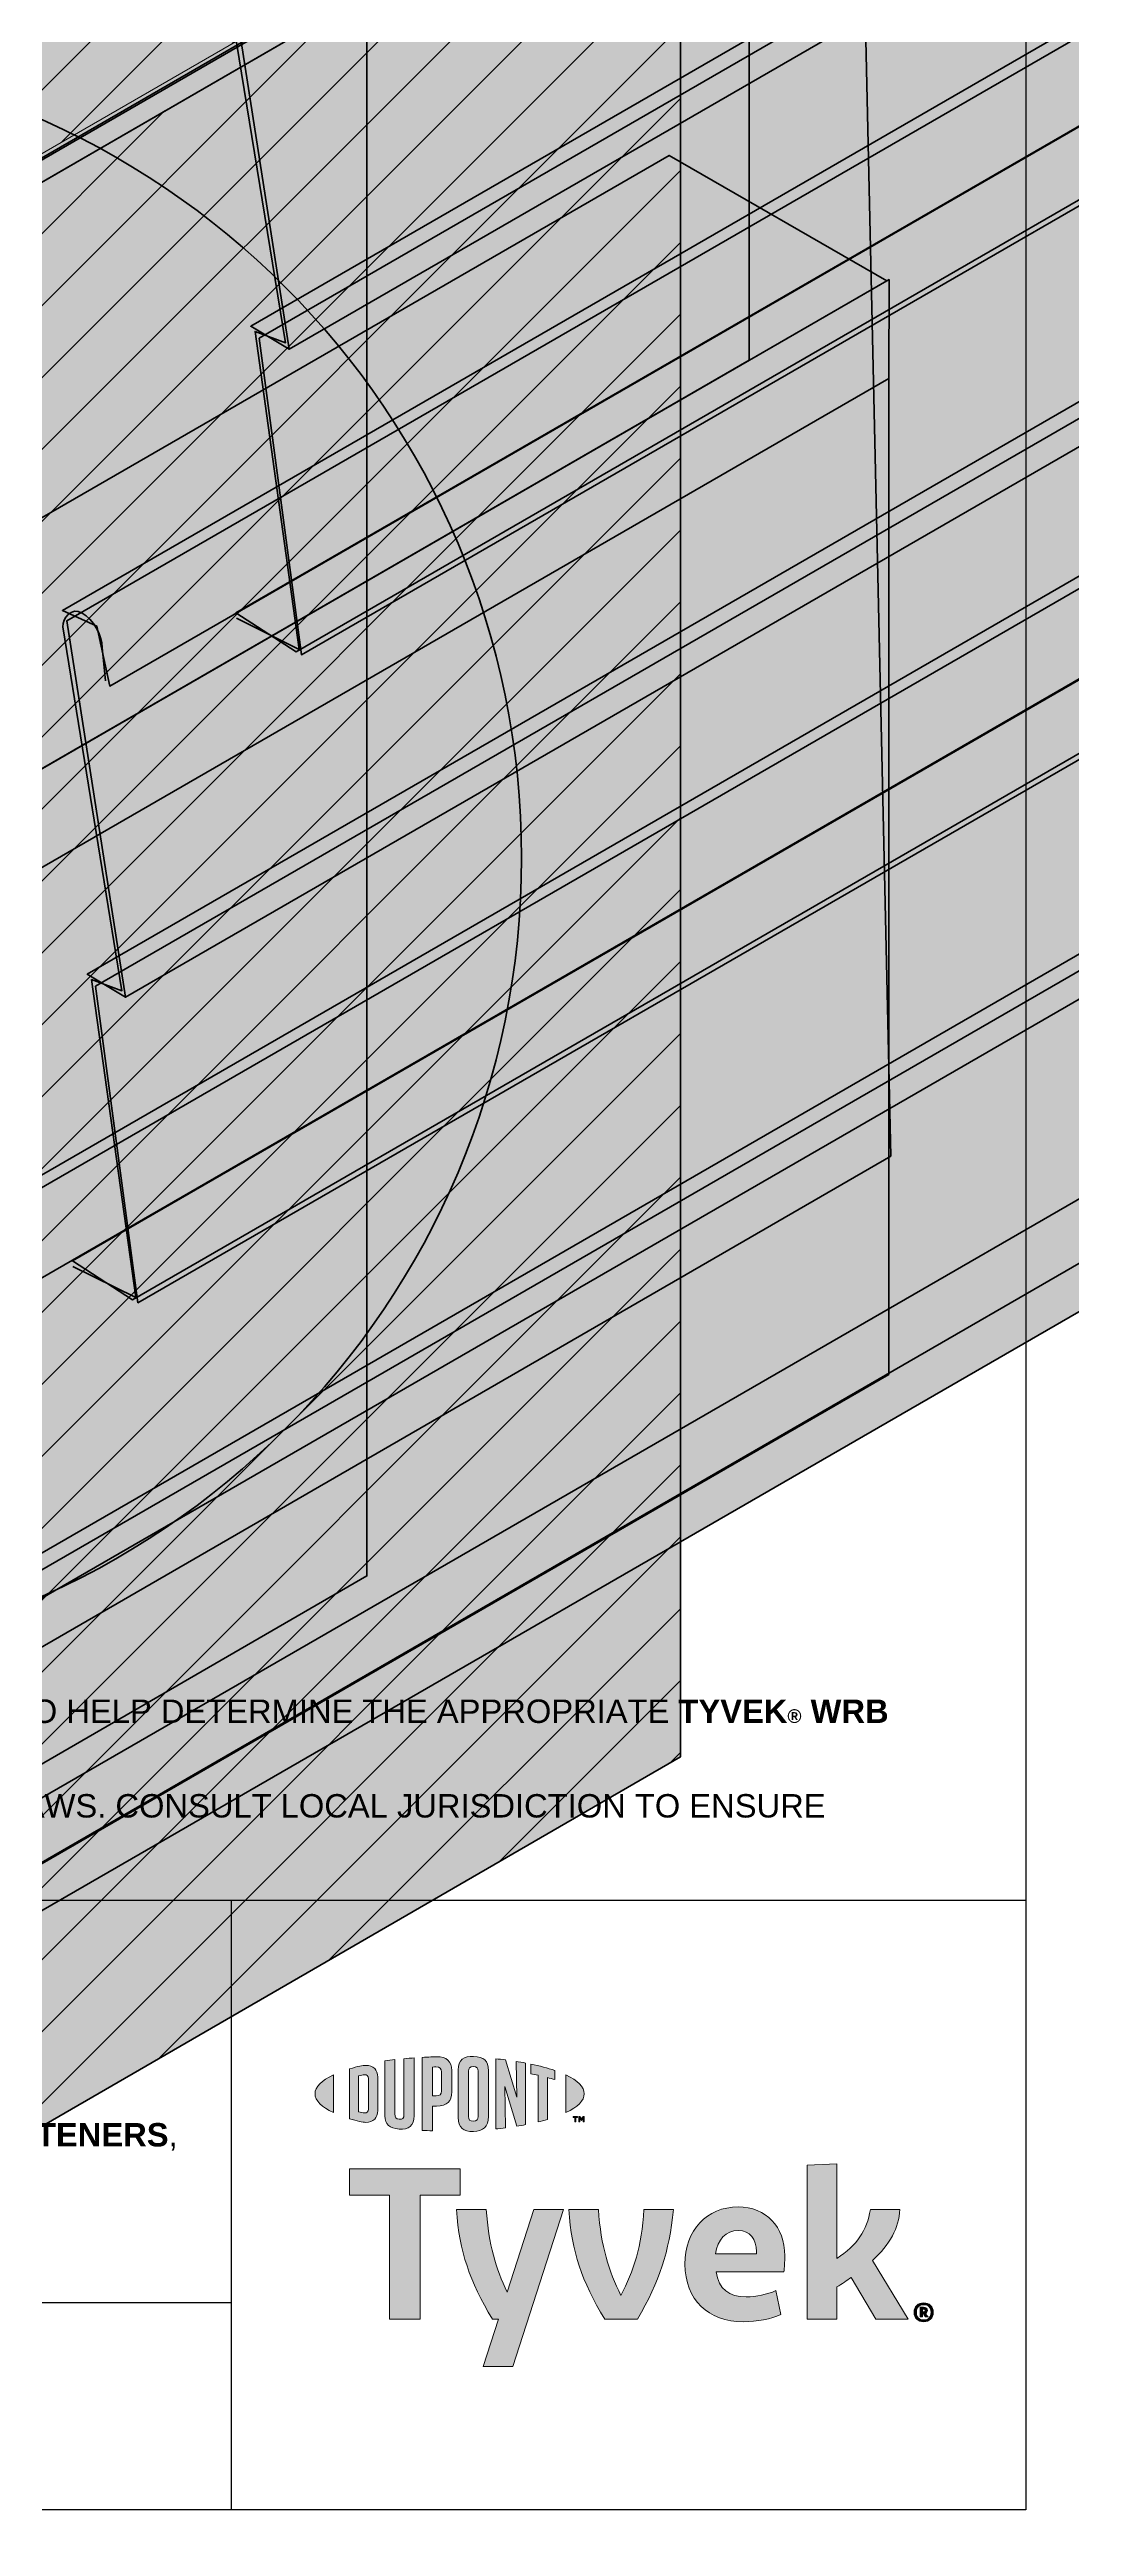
# Model space of a CAD drawing. Extents: x 26 to 922, y -766 to 15.
# Drawn here: x 393.4 to 594.4, y -766.1 to -279 of the extents above; entities that cross this region are included whole.
import ezdxf

# ---------------------------------------------------------------- set-up
doc = ezdxf.new("R2010")
doc.units = 0
doc.header["$MEASUREMENT"] = 0
for name, color, linetype, lineweight in [('background', 7, 'Continuous', 0), ('circle', 7, 'Continuous', 0), ('drywall', 7, 'Continuous', 0), ('OSB', 7, 'Continuous', 0), ('studs and insulation', 7, 'Continuous', 0), ('text', 7, 'Continuous', 0), ('vapor retrarder', 7, 'Continuous', 0), ('vinyl siding', 7, 'Continuous', 0), ('WRB', 7, 'Continuous', 0)]:
    doc.layers.add(name, color=color, linetype=linetype, lineweight=lineweight)
pattern_1 = [(45, (0, 0), (-7.07107, 7.07107), [])]

# ---------------------------------------------------------------- blocks, each defined once
blk = doc.blocks.new('Block_1')
at = {"layer": 'background', "true_color": 0xe11b22, "transparency": 33554687}
h = blk.add_hatch(color=242, dxfattribs=at)
h.dxf.hatch_style = 2
edge = h.paths.add_edge_path()
edge.add_spline(control_points=[(456.13, -684.01), (456.13, -684.58), (455.78, -684.77), (455.38, -684.77), (455.06, -684.77), (454.57, -684.65), (454.17, -684.54), (454.17, -684.54), (454.17, -677.47), (454.17, -677.47), (454.57, -677.36), (455.06, -677.25), (455.38, -677.25), (455.78, -677.25), (456.13, -677.44), (456.13, -678.01), (456.13, -678.01), (456.13, -684.01), (456.13, -684.01)], knot_values=[0, 0, 0, 0, 1, 1, 1, 2, 2, 2, 3, 3, 3, 4, 4, 4, 5, 5, 5, 6, 6, 6, 6], degree=3, periodic=0)
edge = h.paths.add_edge_path()
edge.add_spline(control_points=[(455.64, -675.4), (455, -675.4), (454.08, -675.59), (452.41, -676.11), (452.41, -676.11), (452.41, -685.91), (452.41, -685.91), (453.88, -686.36), (455, -686.62), (455.64, -686.62), (457.12, -686.62), (457.95, -685.71), (457.95, -684.26), (457.95, -684.26), (457.95, -677.75), (457.95, -677.75), (457.95, -676.3), (457.12, -675.4), (455.64, -675.4)], knot_values=[0, 0, 0, 0, 1, 1, 1, 2, 2, 2, 3, 3, 3, 4, 4, 4, 5, 5, 5, 6, 6, 6, 6], degree=3, periodic=0)
h = blk.add_hatch(color=242, dxfattribs=at)
h.dxf.hatch_style = 2
edge = h.paths.add_edge_path()
edge.add_spline(control_points=[(463.1, -685.16), (463.1, -685.73), (462.91, -686.09), (462.2, -686), (461.5, -685.92), (461.32, -685.62), (461.32, -684.95), (461.32, -684.95), (461.32, -674.28), (461.32, -674.28), (460.85, -674.33), (459.82, -674.47), (459.38, -674.53), (459.38, -674.53), (459.38, -685.33), (459.38, -685.33), (459.38, -687.05), (460.22, -687.72), (462.2, -687.95), (464.01, -688.16), (465.12, -687.24), (465.12, -685.33), (465.12, -685.33), (465.12, -673.93), (465.12, -673.93), (464.74, -673.95), (463.5, -674.05), (463.1, -674.09), (463.1, -674.09), (463.1, -685.16), (463.1, -685.16)], knot_values=[0, 0, 0, 0, 1, 1, 1, 2, 2, 2, 3, 3, 3, 4, 4, 4, 5, 5, 5, 6, 6, 6, 7, 7, 7, 8, 8, 8, 9, 9, 9, 10, 10, 10, 10], degree=3, periodic=0)
h = blk.add_hatch(color=242, dxfattribs=at)
h.dxf.hatch_style = 2
edge = h.paths.add_edge_path()
edge.add_spline(control_points=[(470.46, -680.47), (470.46, -681.09), (470.24, -681.4), (469.42, -681.41), (469.42, -681.41), (468.72, -681.41), (468.72, -681.41), (468.72, -681.41), (468.72, -675.74), (468.72, -675.74), (469.03, -675.72), (469.2, -675.72), (469.39, -675.72), (470.27, -675.72), (470.46, -676.05), (470.46, -676.69), (470.46, -676.69), (470.46, -680.47), (470.46, -680.47)], knot_values=[0, 0, 0, 0, 1, 1, 1, 2, 2, 2, 3, 3, 3, 4, 4, 4, 5, 5, 5, 6, 6, 6, 6], degree=3, periodic=0)
edge = h.paths.add_edge_path()
edge.add_spline(control_points=[(469.51, -673.71), (469.15, -673.71), (467.87, -673.76), (466.7, -673.83), (466.7, -673.83), (466.7, -688.19), (466.7, -688.19), (467.1, -688.21), (468.15, -688.27), (468.72, -688.28), (468.72, -688.28), (468.72, -683.4), (468.72, -683.4), (468.72, -683.4), (469.51, -683.4), (469.51, -683.4), (471.62, -683.4), (472.5, -682.45), (472.5, -680.62), (472.5, -680.62), (472.5, -676.39), (472.5, -676.39), (472.5, -674.6), (471.51, -673.71), (469.51, -673.71)], knot_values=[0, 0, 0, 0, 1, 1, 1, 2, 2, 2, 3, 3, 3, 4, 4, 4, 5, 5, 5, 6, 6, 6, 7, 7, 7, 8, 8, 8, 8], degree=3, periodic=0)
h = blk.add_hatch(color=242, dxfattribs=at)
h.dxf.hatch_style = 2
edge = h.paths.add_edge_path()
edge.add_spline(control_points=[(477.67, -685.49), (477.67, -686.06), (477.48, -686.35), (476.77, -686.37), (476.03, -686.39), (475.83, -686.08), (475.83, -685.49), (475.83, -685.49), (475.83, -676.53), (475.83, -676.53), (475.83, -675.95), (476.03, -675.62), (476.77, -675.64), (477.48, -675.66), (477.67, -675.97), (477.67, -676.53), (477.67, -676.53), (477.67, -685.49), (477.67, -685.49)], knot_values=[0, 0, 0, 0, 1, 1, 1, 2, 2, 2, 3, 3, 3, 4, 4, 4, 5, 5, 5, 6, 6, 6, 6], degree=3, periodic=0)
edge = h.paths.add_edge_path()
edge.add_spline(control_points=[(476.77, -673.63), (474.89, -673.54), (473.78, -674.37), (473.78, -676.26), (473.78, -676.26), (473.78, -685.66), (473.78, -685.66), (473.78, -687.65), (474.79, -688.48), (476.77, -688.39), (478.7, -688.31), (479.71, -687.57), (479.71, -685.45), (479.71, -685.45), (479.71, -676.48), (479.71, -676.48), (479.71, -674.45), (478.8, -673.73), (476.77, -673.63)], knot_values=[0, 0, 0, 0, 1, 1, 1, 2, 2, 2, 3, 3, 3, 4, 4, 4, 5, 5, 5, 6, 6, 6, 6], degree=3, periodic=0)
h = blk.add_hatch(color=242, dxfattribs=at)
h.dxf.hatch_style = 2
edge = h.paths.add_edge_path()
edge.add_spline(control_points=[(485.31, -681.63), (485.31, -681.63), (483.07, -674.33), (483.07, -674.33), (482.46, -674.25), (481.73, -674.17), (481.16, -674.12), (481.16, -674.12), (481.16, -687.9), (481.16, -687.9), (481.56, -687.86), (482.57, -687.75), (483.1, -687.68), (483.1, -687.68), (482.94, -679.56), (482.94, -679.56), (482.94, -679.56), (485.31, -687.36), (485.31, -687.36), (485.81, -687.28), (486.55, -687.16), (487.03, -687.06), (487.03, -687.06), (487.03, -674.95), (487.03, -674.95), (486.53, -674.85), (485.61, -674.7), (485.17, -674.63), (485.17, -674.63), (485.31, -681.63), (485.31, -681.63)], knot_values=[0, 0, 0, 0, 1, 1, 1, 2, 2, 2, 3, 3, 3, 4, 4, 4, 5, 5, 5, 6, 6, 6, 7, 7, 7, 8, 8, 8, 9, 9, 9, 10, 10, 10, 10], degree=3, periodic=0)
h = blk.add_hatch(color=242, dxfattribs=at)
h.dxf.hatch_style = 2
edge = h.paths.add_edge_path()
edge.add_spline(control_points=[(488.03, -677.07), (488.53, -677.16), (489.02, -677.26), (489.5, -677.36), (489.5, -677.36), (489.5, -686.53), (489.5, -686.53), (489.94, -686.43), (490.76, -686.21), (491.31, -686.05), (491.31, -686.05), (491.31, -677.8), (491.31, -677.8), (491.83, -677.93), (492.33, -678.07), (492.78, -678.2), (492.78, -678.2), (492.78, -676.43), (492.78, -676.43), (491.35, -675.93), (489.82, -675.53), (488.03, -675.15), (488.03, -675.15), (488.03, -677.07), (488.03, -677.07)], knot_values=[0, 0, 0, 0, 1, 1, 1, 2, 2, 2, 3, 3, 3, 4, 4, 4, 5, 5, 5, 6, 6, 6, 7, 7, 7, 8, 8, 8, 8], degree=3, periodic=0)
h = blk.add_hatch(color=242, dxfattribs=at)
h.dxf.hatch_style = 2
edge = h.paths.add_edge_path()
edge.add_spline(control_points=[(445.62, -680.99), (445.62, -682.34), (446.93, -683.61), (449.23, -684.7), (449.23, -684.7), (449.23, -677.3), (449.23, -677.3), (446.93, -678.38), (445.62, -679.64), (445.62, -680.99)], knot_values=[0, 0, 0, 0, 1, 1, 1, 2, 2, 2, 3, 3, 3, 3], degree=3, periodic=0)
h = blk.add_hatch(color=242, dxfattribs=at)
h.dxf.hatch_style = 2
edge = h.paths.add_edge_path()
edge.add_spline(control_points=[(498.56, -680.99), (498.56, -682.35), (497.25, -683.61), (494.95, -684.7), (494.95, -684.7), (494.95, -677.3), (494.95, -677.3), (497.25, -678.38), (498.56, -679.64), (498.56, -680.99)], knot_values=[0, 0, 0, 0, 1, 1, 1, 2, 2, 2, 3, 3, 3, 3], degree=3, periodic=0)
h = blk.add_hatch(color=242, dxfattribs=at)
h.dxf.hatch_style = 2
edge = h.paths.add_edge_path()
edge.add_spline(control_points=[(497.49, -685.44), (497.49, -685.44), (497.71, -685.44), (497.71, -685.44), (497.71, -685.44), (498.03, -685.95), (498.03, -685.95), (498.03, -685.95), (498.35, -685.44), (498.35, -685.44), (498.35, -685.44), (498.56, -685.44), (498.56, -685.44), (498.56, -685.44), (498.56, -686.51), (498.56, -686.51), (498.56, -686.51), (498.37, -686.51), (498.37, -686.51), (498.37, -686.51), (498.37, -685.75), (498.37, -685.75), (498.37, -685.75), (498.04, -686.26), (498.04, -686.26), (498.04, -686.26), (498.02, -686.26), (498.02, -686.26), (498.02, -686.26), (497.69, -685.75), (497.69, -685.75), (497.69, -685.75), (497.69, -686.51), (497.69, -686.51), (497.69, -686.51), (497.49, -686.51), (497.49, -686.51), (497.49, -686.51), (497.49, -685.44), (497.49, -685.44)], knot_values=[0, 0, 0, 0, 1, 1, 1, 2, 2, 2, 3, 3, 3, 4, 4, 4, 5, 5, 5, 6, 6, 6, 7, 7, 7, 8, 8, 8, 9, 9, 9, 10, 10, 10, 11, 11, 11, 12, 12, 12, 13, 13, 13, 13], degree=3, periodic=0)
edge = h.paths.add_edge_path()
edge.add_spline(control_points=[(496.73, -685.63), (496.73, -685.63), (496.4, -685.63), (496.4, -685.63), (496.4, -685.63), (496.4, -685.44), (496.4, -685.44), (496.4, -685.44), (497.26, -685.44), (497.26, -685.44), (497.26, -685.44), (497.26, -685.63), (497.26, -685.63), (497.26, -685.63), (496.93, -685.63), (496.93, -685.63), (496.93, -685.63), (496.93, -686.51), (496.93, -686.51), (496.93, -686.51), (496.73, -686.51), (496.73, -686.51), (496.73, -686.51), (496.73, -685.63), (496.73, -685.63)], knot_values=[0, 0, 0, 0, 1, 1, 1, 2, 2, 2, 3, 3, 3, 4, 4, 4, 5, 5, 5, 6, 6, 6, 7, 7, 7, 8, 8, 8, 8], degree=3, periodic=0)
at = {"layer": 'background'}
for points, knots in [([(455.64, -675.4), (455, -675.4), (454.08, -675.59), (452.41, -676.11), (452.41, -676.11), (452.41, -685.91), (452.41, -685.91), (453.88, -686.36), (455, -686.62), (455.64, -686.62), (457.12, -686.62), (457.95, -685.71), (457.95, -684.26), (457.95, -684.26), (457.95, -677.75), (457.95, -677.75), (457.95, -676.3), (457.12, -675.4), (455.64, -675.4)], [0, 0, 0, 0, 1, 1, 1, 2, 2, 2, 3, 3, 3, 4, 4, 4, 5, 5, 5, 6, 6, 6, 6]), ([(463.1, -685.16), (463.1, -685.73), (462.91, -686.09), (462.2, -686), (461.5, -685.92), (461.32, -685.62), (461.32, -684.95), (461.32, -684.95), (461.32, -674.28), (461.32, -674.28), (460.85, -674.33), (459.82, -674.47), (459.38, -674.53), (459.38, -674.53), (459.38, -685.33), (459.38, -685.33), (459.38, -687.05), (460.22, -687.72), (462.2, -687.95), (464.01, -688.16), (465.12, -687.24), (465.12, -685.33), (465.12, -685.33), (465.12, -673.93), (465.12, -673.93), (464.74, -673.95), (463.5, -674.05), (463.1, -674.09), (463.1, -674.09), (463.1, -685.16), (463.1, -685.16)], [0, 0, 0, 0, 1, 1, 1, 2, 2, 2, 3, 3, 3, 4, 4, 4, 5, 5, 5, 6, 6, 6, 7, 7, 7, 8, 8, 8, 9, 9, 9, 10, 10, 10, 10]), ([(469.51, -673.71), (469.15, -673.71), (467.87, -673.76), (466.7, -673.83), (466.7, -673.83), (466.7, -688.19), (466.7, -688.19), (467.1, -688.21), (468.15, -688.27), (468.72, -688.28), (468.72, -688.28), (468.72, -683.4), (468.72, -683.4), (468.72, -683.4), (469.51, -683.4), (469.51, -683.4), (471.62, -683.4), (472.5, -682.45), (472.5, -680.62), (472.5, -680.62), (472.5, -676.39), (472.5, -676.39), (472.5, -674.6), (471.51, -673.71), (469.51, -673.71)], [0, 0, 0, 0, 1, 1, 1, 2, 2, 2, 3, 3, 3, 4, 4, 4, 5, 5, 5, 6, 6, 6, 7, 7, 7, 8, 8, 8, 8]), ([(470.46, -680.47), (470.46, -681.09), (470.24, -681.4), (469.42, -681.41), (469.42, -681.41), (468.72, -681.41), (468.72, -681.41), (468.72, -681.41), (468.72, -675.74), (468.72, -675.74), (469.03, -675.72), (469.2, -675.72), (469.39, -675.72), (470.27, -675.72), (470.46, -676.05), (470.46, -676.69), (470.46, -676.69), (470.46, -680.47), (470.46, -680.47)], [0, 0, 0, 0, 1, 1, 1, 2, 2, 2, 3, 3, 3, 4, 4, 4, 5, 5, 5, 6, 6, 6, 6]), ([(476.77, -673.63), (474.89, -673.54), (473.78, -674.37), (473.78, -676.26), (473.78, -676.26), (473.78, -685.66), (473.78, -685.66), (473.78, -687.65), (474.79, -688.48), (476.77, -688.39), (478.7, -688.31), (479.71, -687.57), (479.71, -685.45), (479.71, -685.45), (479.71, -676.48), (479.71, -676.48), (479.71, -674.45), (478.8, -673.73), (476.77, -673.63)], [0, 0, 0, 0, 1, 1, 1, 2, 2, 2, 3, 3, 3, 4, 4, 4, 5, 5, 5, 6, 6, 6, 6]), ([(477.67, -685.49), (477.67, -686.06), (477.48, -686.35), (476.77, -686.37), (476.03, -686.39), (475.83, -686.08), (475.83, -685.49), (475.83, -685.49), (475.83, -676.53), (475.83, -676.53), (475.83, -675.95), (476.03, -675.62), (476.77, -675.64), (477.48, -675.66), (477.67, -675.97), (477.67, -676.53), (477.67, -676.53), (477.67, -685.49), (477.67, -685.49)], [0, 0, 0, 0, 1, 1, 1, 2, 2, 2, 3, 3, 3, 4, 4, 4, 5, 5, 5, 6, 6, 6, 6]), ([(485.31, -681.63), (485.31, -681.63), (483.07, -674.33), (483.07, -674.33), (482.46, -674.25), (481.73, -674.17), (481.16, -674.12), (481.16, -674.12), (481.16, -687.9), (481.16, -687.9), (481.56, -687.86), (482.57, -687.75), (483.1, -687.68), (483.1, -687.68), (482.94, -679.56), (482.94, -679.56), (482.94, -679.56), (485.31, -687.36), (485.31, -687.36), (485.81, -687.28), (486.55, -687.16), (487.03, -687.06), (487.03, -687.06), (487.03, -674.95), (487.03, -674.95), (486.53, -674.85), (485.61, -674.7), (485.17, -674.63), (485.17, -674.63), (485.31, -681.63), (485.31, -681.63)], [0, 0, 0, 0, 1, 1, 1, 2, 2, 2, 3, 3, 3, 4, 4, 4, 5, 5, 5, 6, 6, 6, 7, 7, 7, 8, 8, 8, 9, 9, 9, 10, 10, 10, 10]), ([(488.03, -677.07), (488.53, -677.16), (489.02, -677.26), (489.5, -677.36), (489.5, -677.36), (489.5, -686.53), (489.5, -686.53), (489.94, -686.43), (490.76, -686.21), (491.31, -686.05), (491.31, -686.05), (491.31, -677.8), (491.31, -677.8), (491.83, -677.93), (492.33, -678.07), (492.78, -678.2), (492.78, -678.2), (492.78, -676.43), (492.78, -676.43), (491.35, -675.93), (489.82, -675.53), (488.03, -675.15), (488.03, -675.15), (488.03, -677.07), (488.03, -677.07)], [0, 0, 0, 0, 1, 1, 1, 2, 2, 2, 3, 3, 3, 4, 4, 4, 5, 5, 5, 6, 6, 6, 7, 7, 7, 8, 8, 8, 8]), ([(445.62, -680.99), (445.62, -682.34), (446.93, -683.61), (449.23, -684.7), (449.23, -684.7), (449.23, -677.3), (449.23, -677.3), (446.93, -678.38), (445.62, -679.64), (445.62, -680.99)], [0, 0, 0, 0, 1, 1, 1, 2, 2, 2, 3, 3, 3, 3]), ([(456.13, -684.01), (456.13, -684.58), (455.78, -684.77), (455.38, -684.77), (455.06, -684.77), (454.57, -684.65), (454.17, -684.54), (454.17, -684.54), (454.17, -677.47), (454.17, -677.47), (454.57, -677.36), (455.06, -677.25), (455.38, -677.25), (455.78, -677.25), (456.13, -677.44), (456.13, -678.01), (456.13, -678.01), (456.13, -684.01), (456.13, -684.01)], [0, 0, 0, 0, 1, 1, 1, 2, 2, 2, 3, 3, 3, 4, 4, 4, 5, 5, 5, 6, 6, 6, 6]), ([(498.56, -680.99), (498.56, -682.35), (497.25, -683.61), (494.95, -684.7), (494.95, -684.7), (494.95, -677.3), (494.95, -677.3), (497.25, -678.38), (498.56, -679.64), (498.56, -680.99)], [0, 0, 0, 0, 1, 1, 1, 2, 2, 2, 3, 3, 3, 3]), ([(496.73, -685.63), (496.73, -685.63), (496.4, -685.63), (496.4, -685.63), (496.4, -685.63), (496.4, -685.44), (496.4, -685.44), (496.4, -685.44), (497.26, -685.44), (497.26, -685.44), (497.26, -685.44), (497.26, -685.63), (497.26, -685.63), (497.26, -685.63), (496.93, -685.63), (496.93, -685.63), (496.93, -685.63), (496.93, -686.51), (496.93, -686.51), (496.93, -686.51), (496.73, -686.51), (496.73, -686.51), (496.73, -686.51), (496.73, -685.63), (496.73, -685.63)], [0, 0, 0, 0, 1, 1, 1, 2, 2, 2, 3, 3, 3, 4, 4, 4, 5, 5, 5, 6, 6, 6, 7, 7, 7, 8, 8, 8, 8]), ([(497.49, -685.44), (497.49, -685.44), (497.71, -685.44), (497.71, -685.44), (497.71, -685.44), (498.03, -685.95), (498.03, -685.95), (498.03, -685.95), (498.35, -685.44), (498.35, -685.44), (498.35, -685.44), (498.56, -685.44), (498.56, -685.44), (498.56, -685.44), (498.56, -686.51), (498.56, -686.51), (498.56, -686.51), (498.37, -686.51), (498.37, -686.51), (498.37, -686.51), (498.37, -685.75), (498.37, -685.75), (498.37, -685.75), (498.04, -686.26), (498.04, -686.26), (498.04, -686.26), (498.02, -686.26), (498.02, -686.26), (498.02, -686.26), (497.69, -685.75), (497.69, -685.75), (497.69, -685.75), (497.69, -686.51), (497.69, -686.51), (497.69, -686.51), (497.49, -686.51), (497.49, -686.51), (497.49, -686.51), (497.49, -685.44), (497.49, -685.44)], [0, 0, 0, 0, 1, 1, 1, 2, 2, 2, 3, 3, 3, 4, 4, 4, 5, 5, 5, 6, 6, 6, 7, 7, 7, 8, 8, 8, 9, 9, 9, 10, 10, 10, 11, 11, 11, 12, 12, 12, 13, 13, 13, 13])]:
    blk.add_open_spline(points, degree=3, knots=knots, dxfattribs=at)
blk = doc.blocks.new('Block_5')
at = {"layer": 'background', "true_color": 0x17477e, "transparency": 33554687}
h = blk.add_hatch(color=156, dxfattribs=at)
h.dxf.hatch_style = 2
h.paths.add_polyline_path([(474.14, -695.78), (452.41, -695.78), (452.41, -700.93), (460.25, -700.93), (460.25, -725.32), (466.29, -725.32), (466.29, -700.93), (474.14, -700.93)])
h = blk.add_hatch(color=156, dxfattribs=at)
h.dxf.hatch_style = 2
edge = h.paths.add_edge_path()
edge.add_spline(control_points=[(555.25, -713.8), (555.25, -713.8), (562.26, -725.32), (562.26, -725.32), (562.26, -725.32), (555.93, -725.32), (555.93, -725.32), (555.93, -725.32), (551.08, -717.09), (551.08, -717.09), (550.19, -717.73), (549.26, -718.36), (548.25, -718.99), (548.25, -718.99), (548.25, -725.32), (548.25, -725.32), (548.25, -725.32), (542.42, -725.32), (542.42, -725.32), (542.42, -725.32), (542.42, -695.06), (542.42, -695.06), (542.42, -695.06), (548.25, -694.77), (548.25, -694.77), (548.25, -694.77), (548.25, -713.38), (548.25, -713.38), (552.21, -710.81), (554.16, -707.85), (554.83, -703.76), (554.83, -703.76), (560.61, -703.76), (560.61, -703.76), (560.49, -707.39), (558.63, -710.64), (555.25, -713.8)], knot_values=[0, 0, 0, 0, 1, 1, 1, 2, 2, 2, 3, 3, 3, 4, 4, 4, 5, 5, 5, 6, 6, 6, 7, 7, 7, 8, 8, 8, 9, 9, 9, 10, 10, 10, 11, 11, 11, 12, 12, 12, 12], degree=3, periodic=0)
h = blk.add_hatch(color=156, dxfattribs=at)
h.dxf.hatch_style = 2
edge = h.paths.add_edge_path()
edge.add_spline(control_points=[(510.27, -703.76), (509.89, -710.97), (508.28, -715.87), (505.79, -720.64), (503.39, -715.87), (501.83, -710.97), (501.36, -703.76), (501.36, -703.76), (495.5, -703.76), (495.5, -703.76), (496.13, -712.24), (498.03, -717.68), (502.59, -725.32), (502.59, -725.32), (509.04, -725.32), (509.04, -725.32), (513.43, -717.68), (515.25, -712.24), (516.09, -703.76), (516.09, -703.76), (510.27, -703.76), (510.27, -703.76)], knot_values=[0, 0, 0, 0, 1, 1, 1, 2, 2, 2, 3, 3, 3, 4, 4, 4, 5, 5, 5, 6, 6, 6, 7, 7, 7, 7], degree=3, periodic=0)
h = blk.add_hatch(color=156, dxfattribs=at)
h.dxf.hatch_style = 2
edge = h.paths.add_edge_path()
edge.add_spline(control_points=[(524.4, -712.49), (524.4, -712.49), (532.42, -712.49), (532.42, -712.49), (532.42, -712.49), (532.42, -711.99), (532.42, -711.99), (532.42, -709.62), (531.16, -707.89), (528.83, -707.89), (526.39, -707.89), (524.78, -709.62), (524.4, -712.49)], knot_values=[0, 0, 0, 0, 1, 1, 1, 2, 2, 2, 3, 3, 3, 4, 4, 4, 4], degree=3, periodic=0)
edge = h.paths.add_edge_path()
edge.add_spline(control_points=[(537.19, -724.39), (535.33, -725.24), (532.59, -725.83), (529.81, -725.83), (523.01, -725.83), (518.37, -721.52), (518.37, -714.52), (518.37, -707.81), (522.63, -703.25), (528.83, -703.25), (534.36, -703.25), (537.99, -707.18), (537.99, -712.83), (537.99, -714.1), (537.91, -715.19), (537.82, -716.04), (537.82, -716.04), (524.49, -716.04), (524.49, -716.04), (525.04, -719.41), (527.02, -720.93), (530.4, -720.93), (532.46, -720.93), (534.45, -720.47), (536.26, -719.71), (536.26, -719.71), (537.19, -724.39), (537.19, -724.39)], knot_values=[0, 0, 0, 0, 1, 1, 1, 2, 2, 2, 3, 3, 3, 4, 4, 4, 5, 5, 5, 6, 6, 6, 7, 7, 7, 8, 8, 8, 9, 9, 9, 9], degree=3, periodic=0)
at = {"layer": 'background'}
blk.add_lwpolyline([(474.14, -695.78), (452.41, -695.78), (452.41, -700.93), (460.25, -700.93), (460.25, -725.32), (466.29, -725.32), (466.29, -700.93), (474.14, -700.93)], close=True, dxfattribs=at)
for points, knots in [([(555.25, -713.8), (555.25, -713.8), (562.26, -725.32), (562.26, -725.32), (562.26, -725.32), (555.93, -725.32), (555.93, -725.32), (555.93, -725.32), (551.08, -717.09), (551.08, -717.09), (550.19, -717.73), (549.26, -718.36), (548.25, -718.99), (548.25, -718.99), (548.25, -725.32), (548.25, -725.32), (548.25, -725.32), (542.42, -725.32), (542.42, -725.32), (542.42, -725.32), (542.42, -695.06), (542.42, -695.06), (542.42, -695.06), (548.25, -694.77), (548.25, -694.77), (548.25, -694.77), (548.25, -713.38), (548.25, -713.38), (552.21, -710.81), (554.16, -707.85), (554.83, -703.76), (554.83, -703.76), (560.61, -703.76), (560.61, -703.76), (560.49, -707.39), (558.63, -710.64), (555.25, -713.8)], [0, 0, 0, 0, 1, 1, 1, 2, 2, 2, 3, 3, 3, 4, 4, 4, 5, 5, 5, 6, 6, 6, 7, 7, 7, 8, 8, 8, 9, 9, 9, 10, 10, 10, 11, 11, 11, 12, 12, 12, 12]), ([(510.27, -703.76), (509.89, -710.97), (508.28, -715.87), (505.79, -720.64), (503.39, -715.87), (501.83, -710.97), (501.36, -703.76), (501.36, -703.76), (495.5, -703.76), (495.5, -703.76), (496.13, -712.24), (498.03, -717.68), (502.59, -725.32), (502.59, -725.32), (509.04, -725.32), (509.04, -725.32), (513.43, -717.68), (515.25, -712.24), (516.09, -703.76), (516.09, -703.76), (510.27, -703.76), (510.27, -703.76)], [0, 0, 0, 0, 1, 1, 1, 2, 2, 2, 3, 3, 3, 4, 4, 4, 5, 5, 5, 6, 6, 6, 7, 7, 7, 7]), ([(537.19, -724.39), (535.33, -725.24), (532.59, -725.83), (529.81, -725.83), (523.01, -725.83), (518.37, -721.52), (518.37, -714.52), (518.37, -707.81), (522.63, -703.25), (528.83, -703.25), (534.36, -703.25), (537.99, -707.18), (537.99, -712.83), (537.99, -714.1), (537.91, -715.19), (537.82, -716.04), (537.82, -716.04), (524.49, -716.04), (524.49, -716.04), (525.04, -719.41), (527.02, -720.93), (530.4, -720.93), (532.46, -720.93), (534.45, -720.47), (536.26, -719.71), (536.26, -719.71), (537.19, -724.39), (537.19, -724.39)], [0, 0, 0, 0, 1, 1, 1, 2, 2, 2, 3, 3, 3, 4, 4, 4, 5, 5, 5, 6, 6, 6, 7, 7, 7, 8, 8, 8, 9, 9, 9, 9]), ([(524.4, -712.49), (524.4, -712.49), (532.42, -712.49), (532.42, -712.49), (532.42, -712.49), (532.42, -711.99), (532.42, -711.99), (532.42, -709.62), (531.16, -707.89), (528.83, -707.89), (526.39, -707.89), (524.78, -709.62), (524.4, -712.49)], [0, 0, 0, 0, 1, 1, 1, 2, 2, 2, 3, 3, 3, 4, 4, 4, 4])]:
    blk.add_open_spline(points, degree=3, knots=knots, dxfattribs=at)
blk = doc.blocks.new('Block_4')
at = {"layer": 'background', "true_color": 0x17477e, "transparency": 33554687}
h = blk.add_hatch(color=156, dxfattribs=at)
h.dxf.hatch_style = 2
edge = h.paths.add_edge_path()
edge.add_spline(control_points=[(488.64, -703.76), (488.64, -703.76), (483.41, -719.99), (483.41, -719.99), (481.19, -715.42), (479.74, -710.65), (479.3, -703.76), (479.3, -703.76), (473.43, -703.76), (473.43, -703.76), (474.07, -712.24), (475.97, -717.68), (480.52, -725.32), (480.52, -725.32), (481.7, -725.32), (481.7, -725.32), (481.7, -725.32), (478.71, -734.6), (478.71, -734.6), (478.71, -734.6), (484.53, -734.6), (484.53, -734.6), (484.53, -734.6), (494.46, -703.76), (494.46, -703.76), (494.46, -703.76), (488.64, -703.76), (488.64, -703.76)], knot_values=[0, 0, 0, 0, 1, 1, 1, 2, 2, 2, 3, 3, 3, 4, 4, 4, 5, 5, 5, 6, 6, 6, 7, 7, 7, 8, 8, 8, 9, 9, 9, 9], degree=3, periodic=0)
at = {"layer": 'background'}
blk.add_open_spline([(488.64, -703.76), (488.64, -703.76), (483.41, -719.99), (483.41, -719.99), (481.19, -715.42), (479.74, -710.65), (479.3, -703.76), (479.3, -703.76), (473.43, -703.76), (473.43, -703.76), (474.07, -712.24), (475.97, -717.68), (480.52, -725.32), (480.52, -725.32), (481.7, -725.32), (481.7, -725.32), (481.7, -725.32), (478.71, -734.6), (478.71, -734.6), (478.71, -734.6), (484.53, -734.6), (484.53, -734.6), (484.53, -734.6), (494.46, -703.76), (494.46, -703.76), (494.46, -703.76), (488.64, -703.76), (488.64, -703.76)], degree=3, knots=[0, 0, 0, 0, 1, 1, 1, 2, 2, 2, 3, 3, 3, 4, 4, 4, 5, 5, 5, 6, 6, 6, 7, 7, 7, 8, 8, 8, 9, 9, 9, 9], dxfattribs=at)
blk.add_blockref('Block_5', (0, 0), dxfattribs=at)
blk = doc.blocks.new('Block_6')
at = {"layer": 'background', "true_color": 0x17477e, "transparency": 33554687}
h = blk.add_hatch(color=156, dxfattribs=at)
h.dxf.hatch_style = 2
edge = h.paths.add_edge_path()
edge.add_spline(control_points=[(565.05, -723.33), (565.05, -723.33), (565.05, -723.89), (565.05, -723.89), (565.05, -723.89), (565.29, -723.89), (565.29, -723.89), (565.53, -723.89), (565.65, -723.82), (565.65, -723.61), (565.65, -723.4), (565.53, -723.33), (565.29, -723.33), (565.29, -723.33), (565.05, -723.33), (565.05, -723.33)], knot_values=[0, 0, 0, 0, 1, 1, 1, 2, 2, 2, 3, 3, 3, 4, 4, 4, 5, 5, 5, 5], degree=3, periodic=0)
edge = h.paths.add_edge_path()
edge.add_spline(control_points=[(564.64, -722.98), (564.64, -722.98), (565.29, -722.98), (565.29, -722.98), (565.8, -722.98), (566.05, -723.22), (566.05, -723.61), (566.05, -723.88), (565.93, -724.07), (565.68, -724.17), (565.81, -724.41), (565.97, -724.64), (566.18, -724.89), (566.18, -724.89), (565.69, -724.89), (565.69, -724.89), (565.51, -724.67), (565.38, -724.46), (565.27, -724.23), (565.27, -724.23), (565.05, -724.23), (565.05, -724.23), (565.05, -724.23), (565.05, -724.89), (565.05, -724.89), (565.05, -724.89), (564.64, -724.89), (564.64, -724.89), (564.64, -724.89), (564.64, -722.98), (564.64, -722.98)], knot_values=[0, 0, 0, 0, 1, 1, 1, 2, 2, 2, 3, 3, 3, 4, 4, 4, 5, 5, 5, 6, 6, 6, 7, 7, 7, 8, 8, 8, 9, 9, 9, 10, 10, 10, 10], degree=3, periodic=0)
edge = h.paths.add_edge_path()
edge.add_spline(control_points=[(565.32, -722.49), (564.4, -722.49), (563.88, -723.02), (563.88, -723.97), (563.88, -724.93), (564.4, -725.45), (565.32, -725.45), (566.23, -725.45), (566.76, -724.93), (566.76, -723.97), (566.76, -723.02), (566.23, -722.49), (565.32, -722.49)], knot_values=[0, 0, 0, 0, 1, 1, 1, 2, 2, 2, 3, 3, 3, 4, 4, 4, 4], degree=3, periodic=0)
edge = h.paths.add_edge_path()
edge.add_spline(control_points=[(565.32, -722.11), (566.45, -722.11), (567.2, -722.83), (567.2, -723.97), (567.2, -725.11), (566.44, -725.83), (565.32, -725.83), (564.17, -725.83), (563.44, -725.11), (563.44, -723.97), (563.44, -722.83), (564.18, -722.11), (565.32, -722.11)], knot_values=[0, 0, 0, 0, 1, 1, 1, 2, 2, 2, 3, 3, 3, 4, 4, 4, 4], degree=3, periodic=0)
at = {"layer": 'background'}
for points, knots in [([(565.32, -722.11), (566.45, -722.11), (567.2, -722.83), (567.2, -723.97), (567.2, -725.11), (566.44, -725.83), (565.32, -725.83), (564.17, -725.83), (563.44, -725.11), (563.44, -723.97), (563.44, -722.83), (564.18, -722.11), (565.32, -722.11)], [0, 0, 0, 0, 1, 1, 1, 2, 2, 2, 3, 3, 3, 4, 4, 4, 4]), ([(565.32, -722.49), (564.4, -722.49), (563.88, -723.02), (563.88, -723.97), (563.88, -724.93), (564.4, -725.45), (565.32, -725.45), (566.23, -725.45), (566.76, -724.93), (566.76, -723.97), (566.76, -723.02), (566.23, -722.49), (565.32, -722.49)], [0, 0, 0, 0, 1, 1, 1, 2, 2, 2, 3, 3, 3, 4, 4, 4, 4]), ([(564.64, -722.98), (564.64, -722.98), (565.29, -722.98), (565.29, -722.98), (565.8, -722.98), (566.05, -723.22), (566.05, -723.61), (566.05, -723.88), (565.93, -724.07), (565.68, -724.17), (565.81, -724.41), (565.97, -724.64), (566.18, -724.89), (566.18, -724.89), (565.69, -724.89), (565.69, -724.89), (565.51, -724.67), (565.38, -724.46), (565.27, -724.23), (565.27, -724.23), (565.05, -724.23), (565.05, -724.23), (565.05, -724.23), (565.05, -724.89), (565.05, -724.89), (565.05, -724.89), (564.64, -724.89), (564.64, -724.89), (564.64, -724.89), (564.64, -722.98), (564.64, -722.98)], [0, 0, 0, 0, 1, 1, 1, 2, 2, 2, 3, 3, 3, 4, 4, 4, 5, 5, 5, 6, 6, 6, 7, 7, 7, 8, 8, 8, 9, 9, 9, 10, 10, 10, 10]), ([(565.05, -723.33), (565.05, -723.33), (565.05, -723.89), (565.05, -723.89), (565.05, -723.89), (565.29, -723.89), (565.29, -723.89), (565.53, -723.89), (565.65, -723.82), (565.65, -723.61), (565.65, -723.4), (565.53, -723.33), (565.29, -723.33), (565.29, -723.33), (565.05, -723.33), (565.05, -723.33)], [0, 0, 0, 0, 1, 1, 1, 2, 2, 2, 3, 3, 3, 4, 4, 4, 5, 5, 5, 5])]:
    blk.add_open_spline(points, degree=3, knots=knots, dxfattribs=at)
blk = doc.blocks.new('Block_3')
at = {"layer": 'background'}
for name in ['Block_4', 'Block_6']:
    blk.add_blockref(name, (0, 0), dxfattribs=at)
blk = doc.blocks.new('Block_2')
at = {"layer": 'background'}
blk.add_blockref('Block_3', (0, 0), dxfattribs=at)
blk = doc.blocks.new('Block_0')
at = {"layer": 'background'}
for name in ['Block_1', 'Block_2']:
    blk.add_blockref(name, (0, 0), dxfattribs=at)
blk = doc.blocks.new('Block_7')
at = {"layer": 'background', "color": 250, "lineweight": 25, "true_color": 0x231f20}
for p, q in [((26.46, -642.9), (585.42, -642.9)), ((429.12, -642.9), (429.12, -762.78)), ((26.46, -722.04), (429.12, -722.04))]:
    blk.add_line(p, q, dxfattribs=at)
blk.add_lwpolyline([(585.42, -762.78), (26.46, -762.78), (26.46, -29.1), (585.42, -29.1)], close=True, dxfattribs=at)
blk = doc.blocks.new('Block_8')
at = {"layer": 'drywall', "true_color": 0xebebec, "transparency": 33554687}
h = blk.add_hatch(color=7, dxfattribs=at)
h.dxf.hatch_style = 2
h.paths.add_polyline_path([(288.62, -293.56), (455.82, -196.84), (455.82, -579.17), (194.17, -730.54), (194.17, -468.21), (288.62, -413.56)])
at = {"layer": 'drywall', "color": 250, "lineweight": 35, "true_color": 0x231f20}
blk.add_lwpolyline([(288.62, -293.56), (455.82, -196.84), (455.82, -579.17), (194.17, -730.54), (194.17, -468.21), (288.62, -413.56)], close=True, dxfattribs=at)
at = {"layer": 'drywall'}
blk.add_circle((327.36, -437.97), 158.87, dxfattribs=at)
blk = doc.blocks.new('Block_9')
at = {"layer": 'vapor retrarder', "true_color": 0xc0e2ca, "transparency": 33554687}
h = blk.add_hatch(color=254, dxfattribs=at)
h.dxf.hatch_style = 2
edge = h.paths.add_edge_path()
edge.add_spline(control_points=[(199.26, -471.4), (201.2, -525.02), (203.58, -593.4), (190.31, -709.68), (190.31, -709.68), (558.88, -496.58), (558.88, -496.58), (558.88, -496.58), (551.08, -148.2), (551.08, -148.2), (551.08, -148.2), (295.49, -296.07), (295.49, -296.07), (292.7, -321.61), (290.81, -368.65), (294.05, -416.68), (294.05, -416.68), (199.26, -471.4), (199.26, -471.4)], knot_values=[0, 0, 0, 0, 1, 1, 1, 2, 2, 2, 3, 3, 3, 4, 4, 4, 5, 5, 5, 6, 6, 6, 6], degree=3, periodic=0)
at = {"layer": 'vapor retrarder'}
blk.add_circle((327.36, -437.97), 158.87, dxfattribs=at)
at = {"layer": 'vapor retrarder', "color": 250, "lineweight": 35, "true_color": 0x231f20}
blk.add_open_spline([(199.26, -471.4), (201.2, -525.02), (203.58, -593.4), (190.31, -709.68), (190.31, -709.68), (558.88, -496.58), (558.88, -496.58), (558.88, -496.58), (551.08, -148.2), (551.08, -148.2), (551.08, -148.2), (295.49, -296.07), (295.49, -296.07), (292.7, -321.61), (290.81, -368.65), (294.05, -416.68), (294.05, -416.68), (199.26, -471.4), (199.26, -471.4)], degree=3, knots=[0, 0, 0, 0, 1, 1, 1, 2, 2, 2, 3, 3, 3, 4, 4, 4, 5, 5, 5, 6, 6, 6, 6], dxfattribs=at)
blk = doc.blocks.new('Block_11')
at = {"layer": 'studs and insulation', "true_color": 0xffeb95, "transparency": 33554687}
h = blk.add_hatch(color=41, dxfattribs=at)
h.dxf.hatch_style = 2
h.paths.add_polyline_path([(558.47, -539.57), (558.47, -343.66), (251.64, -520.81), (251.64, -716.72)])
at = {"layer": 'studs and insulation', "color": 250, "lineweight": 60, "true_color": 0x231f20}
blk.add_lwpolyline([(558.47, -539.57), (558.47, -343.66), (251.64, -520.81), (251.64, -716.72)], close=True, dxfattribs=at)
blk = doc.blocks.new('Block_12')
at = {"layer": 'studs and insulation', "true_color": 0xc2b59b, "transparency": 33554687}
h = blk.add_hatch(color=253, dxfattribs=at)
h.dxf.hatch_style = 2
h.paths.add_polyline_path([(251.69, -501.37), (558.06, -324.48), (515.25, -299.82), (208.88, -476.7)])
h = blk.add_hatch(color=253, dxfattribs=at)
h.dxf.hatch_style = 2
h.paths.add_polyline_path([(558.47, -343.66), (558.52, -324.22), (251.69, -501.37), (251.64, -520.81)])
at = {"layer": 'studs and insulation', "color": 250, "lineweight": 35, "true_color": 0x231f20}
for points in [[(251.69, -501.37), (558.06, -324.48), (515.25, -299.82), (208.88, -476.7)], [(558.47, -343.66), (558.52, -324.22), (251.69, -501.37), (251.64, -520.81)]]:
    blk.add_lwpolyline(points, close=True, dxfattribs=at)
blk = doc.blocks.new('Block_13')
at = {"layer": 'studs and insulation', "true_color": 0x000000, "transparency": 33554687}
h = blk.add_hatch(dxfattribs=at)
h.set_pattern_fill('_U', color=18, scale=10, angle=45, style=2, pattern_type=0)
h.set_pattern_definition(pattern_1)
h.paths.add_polyline_path([(531.7, -218.68), (360.87, -317.31), (318.61, -292.91), (489.44, -194.28)])
at = {"layer": 'studs and insulation', "true_color": 0xffeb95, "transparency": 33554687}
h = blk.add_hatch(color=41, dxfattribs=at)
h.dxf.hatch_style = 2
h.paths.add_polyline_path([(530.98, -340.08), (361.32, -438.03), (361.32, -318.29), (530.98, -220.34)])
at = {"layer": 'studs and insulation'}
blk.add_lwpolyline([(531.7, -218.68), (360.87, -317.31), (318.61, -292.91), (489.44, -194.28)], close=True, dxfattribs=at)
at = {"layer": 'studs and insulation', "color": 250, "lineweight": 60, "true_color": 0x231f20}
blk.add_lwpolyline([(530.98, -340.08), (361.32, -438.03), (361.32, -318.29), (530.98, -220.34)], close=True, dxfattribs=at)
blk = doc.blocks.new('Block_10')
at = {"layer": 'studs and insulation'}
blk.add_circle((327.36, -437.97), 158.87, dxfattribs=at)
for name in ['Block_13', 'Block_12', 'Block_11']:
    blk.add_blockref(name, (0, 0), dxfattribs=at)
blk = doc.blocks.new('Block_15')
at = {"layer": 'OSB', "true_color": 0xcfae78, "transparency": 33554687}
h = blk.add_hatch(color=43, dxfattribs=at)
h.dxf.hatch_style = 2
h.paths.add_polyline_path([(348.55, -330.11), (517.48, -232.38), (517.48, -614.71), (255.83, -766.08), (255.83, -503.75), (348.55, -450.11)])
h = blk.add_hatch(color=43, dxfattribs=at)
h.dxf.hatch_style = 2
h.paths.add_polyline_path([(344.38, -327.75), (513.35, -229.99), (517.48, -232.38), (348.34, -330.23)])
at = {"layer": 'OSB', "color": 250, "lineweight": 35, "true_color": 0x231f20}
for points in [[(348.55, -330.11), (517.48, -232.38), (517.48, -614.71), (255.83, -766.08), (255.83, -503.75), (348.55, -450.11)], [(344.38, -327.75), (513.35, -229.99), (517.48, -232.38), (348.34, -330.23)]]:
    blk.add_lwpolyline(points, close=True, dxfattribs=at)
at = {"layer": 'OSB'}
blk.add_circle((327.36, -437.97), 158.87, dxfattribs=at)
blk = doc.blocks.new('Block_16')
at = {"layer": 'WRB', "true_color": 0x000000, "transparency": 33554687}
h = blk.add_hatch(dxfattribs=at)
h.set_pattern_fill('_U', color=18, scale=10, angle=45, style=2, pattern_type=0)
h.set_pattern_definition(pattern_1)
h.paths.add_polyline_path([(348.55, -330.11), (517.48, -232.38), (517.48, -614.71), (255.83, -766.08), (255.83, -503.75), (348.55, -450.11)])
at = {"layer": 'WRB', "color": 250, "lineweight": 35, "true_color": 0x231f20}
blk.add_lwpolyline([(348.55, -330.11), (517.48, -232.38), (517.48, -614.71), (255.83, -766.08), (255.83, -503.75), (348.55, -450.11)], close=True, dxfattribs=at)
at = {"layer": 'WRB'}
blk.add_lwpolyline([(348.55, -330.11), (517.48, -232.38), (517.48, -614.71), (255.83, -766.08), (255.83, -503.75), (348.55, -450.11)], close=True, dxfattribs=at)
blk.add_circle((327.36, -437.97), 158.87, dxfattribs=at)
blk = doc.blocks.new('Block_21')
at = {"layer": 'vinyl siding', "true_color": 0xbcbec0, "transparency": 33554687}
h = blk.add_hatch(color=9, dxfattribs=at)
h.dxf.hatch_style = 2
h.paths.add_polyline_path([(727.88, -326.53), (248.95, -603.04), (246.45, -591.26), (239.64, -588.18), (718.57, -311.67), (725.38, -314.72)])
h = blk.add_hatch(color=9, dxfattribs=at)
h.dxf.hatch_style = 2
h.paths.add_polyline_path([(730.99, -387.72), (252.06, -664.23), (240.53, -590.18), (719.46, -313.67)])
h = blk.add_hatch(color=9, dxfattribs=at)
h.dxf.hatch_style = 2
h.paths.add_polyline_path([(730.99, -387.72), (252.06, -664.23), (244.53, -659.7), (723.46, -383.19)])
h = blk.add_hatch(color=9, dxfattribs=at)
h.dxf.hatch_style = 2
h.paths.add_polyline_path([(733.43, -447.79), (254.5, -724.3), (246.18, -662.07), (725.11, -385.56)])
h = blk.add_hatch(color=9, dxfattribs=at)
h.dxf.hatch_style = 2
h.paths.add_polyline_path([(724.79, -443.27), (245.86, -719.78), (242.99, -708.73), (721.92, -432.22)])
h = blk.add_hatch(color=9, dxfattribs=at)
h.dxf.hatch_style = 2
h.paths.add_polyline_path([(733.43, -447.79), (254.5, -724.3), (245.86, -719.78), (724.79, -443.27)])
at = {"layer": 'vinyl siding', "color": 250, "lineweight": 35, "true_color": 0x231f20}
for points in [[(727.88, -326.53), (248.95, -603.04), (246.45, -591.26), (239.64, -588.18), (718.57, -311.67), (725.38, -314.72)], [(730.99, -387.72), (252.06, -664.23), (240.53, -590.18), (719.46, -313.67)], [(730.99, -387.72), (252.06, -664.23), (244.53, -659.7), (723.46, -383.19)], [(733.43, -447.79), (254.5, -724.3), (246.18, -662.07), (725.11, -385.56)], [(724.79, -443.27), (245.86, -719.78), (242.99, -708.73), (721.92, -432.22)], [(733.43, -447.79), (254.5, -724.3), (245.86, -719.78), (724.79, -443.27)]]:
    blk.add_lwpolyline(points, close=True, dxfattribs=at)
blk = doc.blocks.new('Block_22')
at = {"layer": 'vinyl siding', "true_color": 0xbcbec0, "transparency": 33554687}
h = blk.add_hatch(color=9, dxfattribs=at)
h.dxf.hatch_style = 2
h.paths.add_polyline_path([(884.18, -127.67), (405.25, -404.18), (402.74, -392.4), (395.94, -389.32), (874.87, -112.81), (881.68, -115.86)])
h = blk.add_hatch(color=9, dxfattribs=at)
h.dxf.hatch_style = 2
h.paths.add_polyline_path([(887.28, -188.86), (408.35, -465.37), (396.82, -391.32), (875.75, -114.81)])
h = blk.add_hatch(color=9, dxfattribs=at)
h.dxf.hatch_style = 2
h.paths.add_polyline_path([(887.28, -188.86), (408.35, -465.37), (400.82, -460.84), (879.76, -184.33)])
h = blk.add_hatch(color=9, dxfattribs=at)
h.dxf.hatch_style = 2
h.paths.add_polyline_path([(889.72, -248.93), (410.79, -525.45), (402.48, -463.21), (881.41, -186.7)])
h = blk.add_hatch(color=9, dxfattribs=at)
h.dxf.hatch_style = 2
h.paths.add_polyline_path([(888.64, -248.35), (409.71, -524.86), (397.92, -517.18), (876.85, -240.67)])
at = {"layer": 'vinyl siding', "color": 250, "lineweight": 35, "true_color": 0x231f20}
for points in [[(884.18, -127.67), (405.25, -404.18), (402.74, -392.4), (395.94, -389.32), (874.87, -112.81), (881.68, -115.86)], [(887.28, -188.86), (408.35, -465.37), (396.82, -391.32), (875.75, -114.81)], [(887.28, -188.86), (408.35, -465.37), (400.82, -460.84), (879.76, -184.33)], [(889.72, -248.93), (410.79, -525.45), (402.48, -463.21), (881.41, -186.7)], [(888.64, -248.35), (409.71, -524.86), (397.92, -517.18), (876.85, -240.67)]]:
    blk.add_lwpolyline(points, close=True, dxfattribs=at)
at = {"layer": 'vinyl siding', "color": 250, "lineweight": 106, "true_color": 0x231f20}
blk.add_open_spline([(398.02, -518.3), (398.02, -518.3), (410.37, -524.43), (410.37, -524.43), (410.37, -524.43), (401.67, -461.88), (401.67, -461.88), (401.67, -461.88), (407.66, -464.09), (407.66, -464.09), (407.66, -464.09), (396.01, -392.52), (396.01, -392.52), (396.01, -390.85), (397.66, -388.55), (399.83, -389.8), (402, -391.05), (403.76, -394.1), (403.76, -396.6), (403.76, -396.6), (404.39, -403.15), (404.39, -403.15)], degree=3, knots=[0, 0, 0, 0, 1, 1, 1, 2, 2, 2, 3, 3, 3, 4, 4, 4, 5, 5, 5, 6, 6, 6, 7, 7, 7, 7], dxfattribs=at)
at = {"layer": 'vinyl siding', "color": 9, "lineweight": 35, "true_color": 0xbcbec0}
blk.add_open_spline([(398.02, -518.3), (398.02, -518.3), (410.37, -524.43), (410.37, -524.43), (410.37, -524.43), (401.67, -461.88), (401.67, -461.88), (401.67, -461.88), (407.66, -464.09), (407.66, -464.09), (407.66, -464.09), (396.01, -392.52), (396.01, -392.52), (396.01, -390.85), (397.66, -388.55), (399.83, -389.8), (402, -391.05), (403.76, -394.1), (403.76, -396.6), (403.76, -396.6), (404.39, -403.15), (404.39, -403.15)], degree=3, knots=[0, 0, 0, 0, 1, 1, 1, 2, 2, 2, 3, 3, 3, 4, 4, 4, 5, 5, 5, 6, 6, 6, 7, 7, 7, 7], dxfattribs=at)
blk = doc.blocks.new('Block_23')
at = {"layer": 'vinyl siding', "true_color": 0xbcbec0, "transparency": 33554687}
h = blk.add_hatch(color=9, dxfattribs=at)
h.dxf.hatch_style = 2
h.paths.add_polyline_path([(919.45, -61.4), (440.52, -337.91), (428.99, -263.87), (907.92, 12.64)])
h = blk.add_hatch(color=9, dxfattribs=at)
h.dxf.hatch_style = 2
h.paths.add_polyline_path([(919.45, -61.4), (440.52, -337.91), (432.99, -333.39), (911.92, -56.88)])
h = blk.add_hatch(color=9, dxfattribs=at)
h.dxf.hatch_style = 2
h.paths.add_polyline_path([(921.89, -121.48), (442.96, -397.99), (434.64, -335.76), (913.57, -59.25)])
h = blk.add_hatch(color=9, dxfattribs=at)
h.dxf.hatch_style = 2
h.paths.add_polyline_path([(920.81, -120.9), (441.88, -397.41), (430.08, -389.73), (909.01, -113.22)])
at = {"layer": 'vinyl siding', "color": 250, "lineweight": 35, "true_color": 0x231f20}
for points in [[(919.45, -61.4), (440.52, -337.91), (428.99, -263.87), (907.92, 12.64)], [(919.45, -61.4), (440.52, -337.91), (432.99, -333.39), (911.92, -56.88)], [(921.89, -121.48), (442.96, -397.99), (434.64, -335.76), (913.57, -59.25)], [(920.81, -120.9), (441.88, -397.41), (430.08, -389.73), (909.01, -113.22)]]:
    blk.add_lwpolyline(points, close=True, dxfattribs=at)
at = {"layer": 'vinyl siding', "color": 250, "lineweight": 106, "true_color": 0x231f20}
blk.add_open_spline([(430.18, -390.84), (430.18, -390.84), (442.53, -396.98), (442.53, -396.98), (442.53, -396.98), (433.84, -334.42), (433.84, -334.42), (433.84, -334.42), (439.82, -336.64), (439.82, -336.64), (439.82, -336.64), (428.17, -265.07), (428.17, -265.07), (428.17, -263.4), (429.83, -261.09), (432, -262.35), (434.17, -263.6), (435.92, -266.64), (435.92, -269.15), (435.92, -269.15), (436.56, -275.69), (436.56, -275.69)], degree=3, knots=[0, 0, 0, 0, 1, 1, 1, 2, 2, 2, 3, 3, 3, 4, 4, 4, 5, 5, 5, 6, 6, 6, 7, 7, 7, 7], dxfattribs=at)
at = {"layer": 'vinyl siding', "color": 9, "lineweight": 35, "true_color": 0xbcbec0}
blk.add_open_spline([(430.18, -390.84), (430.18, -390.84), (442.53, -396.98), (442.53, -396.98), (442.53, -396.98), (433.84, -334.42), (433.84, -334.42), (433.84, -334.42), (439.82, -336.64), (439.82, -336.64), (439.82, -336.64), (428.17, -265.07), (428.17, -265.07), (428.17, -263.4), (429.83, -261.09), (432, -262.35), (434.17, -263.6), (435.92, -266.64), (435.92, -269.15), (435.92, -269.15), (436.56, -275.69), (436.56, -275.69)], degree=3, knots=[0, 0, 0, 0, 1, 1, 1, 2, 2, 2, 3, 3, 3, 4, 4, 4, 5, 5, 5, 6, 6, 6, 7, 7, 7, 7], dxfattribs=at)
blk = doc.blocks.new('Block_20')
at = {"layer": 'vinyl siding'}
blk.add_circle((327.36, -437.97), 158.87, dxfattribs=at)
for name in ['Block_23', 'Block_22', 'Block_21']:
    blk.add_blockref(name, (0, 0), dxfattribs=at)

msp = doc.modelspace()

# ---------------------------------------------------------------- linework, layer by layer
at = {"layer": 'circle', "color": 250, "lineweight": 35, "true_color": 0x231f20}
msp.add_circle((327.36, -437.97), 158.87, dxfattribs=at)

# ---------------------------------------------------------------- block references
at = {"layer": 'background'}
for name in ['Block_7', 'Block_0']:
    msp.add_blockref(name, (0, 0), dxfattribs=at)
at = {"layer": 'drywall'}
msp.add_blockref('Block_8', (0, 0), dxfattribs=at)
at = {"layer": 'OSB'}
msp.add_blockref('Block_15', (0, 0), dxfattribs=at)
at = {"layer": 'studs and insulation'}
msp.add_blockref('Block_10', (0, 0), dxfattribs=at)
at = {"layer": 'vapor retrarder'}
msp.add_blockref('Block_9', (0, 0), dxfattribs=at)
at = {"layer": 'vinyl siding'}
msp.add_blockref('Block_20', (0, 0), dxfattribs=at)
at = {"layer": 'WRB'}
msp.add_blockref('Block_16', (0, 0), dxfattribs=at)

# ---------------------------------------------------------------- texts
at = {"layer": 'text', "char_height": 0.2, "attachment_point": 7}
for s, insert in [('\\C250;\\c2105123;\\FArial|b0|i0|c1;\\H2.682966;\\W1.000000;1\\H4.602000;REFER TO THE \\FArial Italic|b0|i1|c1;FACADE CONSIDERATIONS \\FArial|b0|i0|c1;SECTION OF THE APPLICABLE DUPONT INSTALLATION GUIDELINES TO HELP DETERMINE THE APPROPRIATE \\C165;\\c11033150;\\FArial Bold|b1|i0|c1;TYVEK\\H2.682966;®\\H4.602000; WRB ', (33.53, -608.13)), ('\\C250;\\c2105123;\\FArial|b0|i0|c1;\\H2.682966;\\W1.000000;2\\H4.602000;USE OF INTERIOR VAPOR RETARDER IS DEPENDENT UPON CLIMATE ZONE AND LOCAL BUILDING CODES AND LAWS. CONSULT LOCAL JURISDICTION TO ENSURE ', (33.53, -626.73)), ('\\C250;\\c2105123;\\FArial|b0|i0|c1;\\H4.602000;\\W1.000000;•^IDO NOT APPLY \\C142;\\c14789159;\\FArial Bold|b1|i0|c1;TYVEK\\H2.682966;®\\H4.602000; TAPE\\C165;\\c11033150; \\C250;\\c2105123;\\FArial|b0|i0|c1;OR \\C240;\\c4339695;\\FArial Bold|b1|i0|c1;DUPONT SELF-ADHERED FLASHING PRODUCTS \\C250;\\c2105123;\\FArial|b0|i0|c1;OVER \\C165;\\c11033150;\\FArial Bold|b1|i0|c1;TYVEK\\H2.682966;®\\H4.602000; WRAP CAP FASTENERS\\C250;\\c2105123;\\FArial|b0|i0|c1;, ', (33.53, -692.21))]:
    msp.add_mtext(s, dxfattribs=dict(at, insert=insert))

doc.saveas('drawing.dxf')
